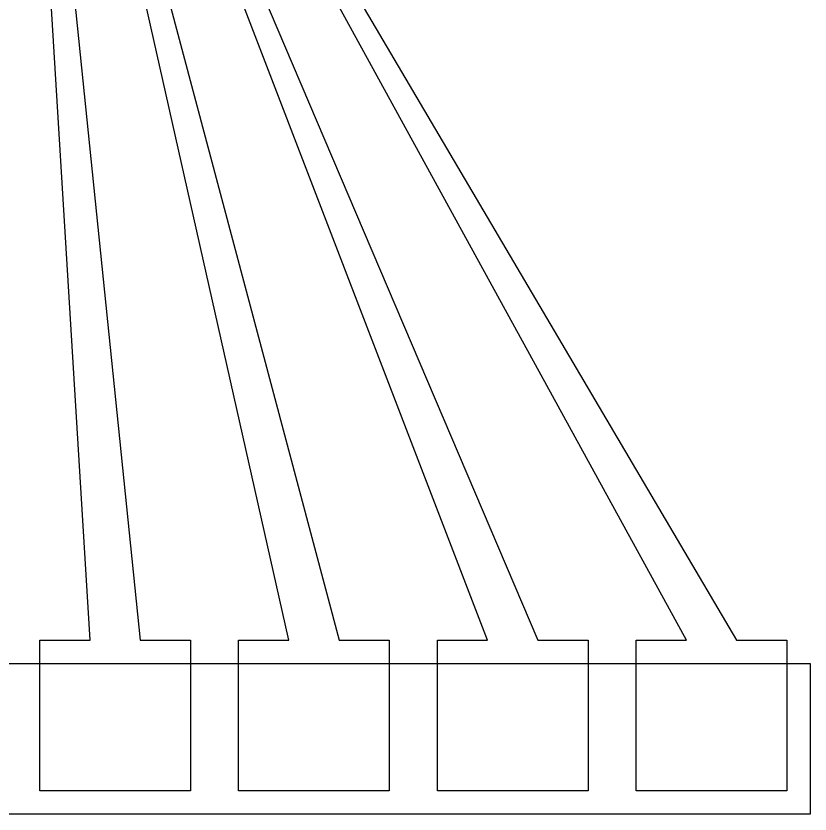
# Model space of a CAD drawing. Extents: x 0 to 6000, y 0 to 6000.
# Drawn here: x 1680 to 2365, y 3120 to 3809 of the extents above; entities that cross this region are included whole.
import ezdxf

# ---------------------------------------------------------------- set-up
doc = ezdxf.new("R2010")
doc.units = 0
doc.header["$MEASUREMENT"] = 0
for name, color, linetype in [('L2D0', 9, 'CONTINUOUS'), ('L7D0', 3, 'CONTINUOUS'), ('L8D0', 7, 'CONTINUOUS')]:
    doc.layers.add(name, color=color, linetype=linetype)

msp = doc.modelspace()

# ---------------------------------------------------------------- linework, layer by layer
at = {"layer": 'L2D0'}
msp.add_lwpolyline([(994.615, 3120), (994.615, 3250), (2365.385, 3250), (2365.385, 3120)], close=True, dxfattribs=at)
at = {"layer": 'L7D0'}
for points in [[(1872.308, 3140), (1872.308, 3270), (1915.641, 3270), (1685.385, 4295.12), (1680.238, 4319.73), (1680.238, 4319.982), (1680.22, 4319.982), (1680.22, 4320.018), (1680.238, 4320.018), (1680.238, 4320.035), (1680.272, 4320.035), (1680.272, 4320.018), (1680.29, 4320.018), (1680.29, 4319.982), (1680.272, 4319.982), (1680.272, 4319.755), (1686.385, 4295.12), (1958.974, 3270), (2002.308, 3270), (2002.308, 3140)], [(2215.385, 3140), (2215.385, 3270), (2258.718, 3270), (1697.154, 4295.12), (1680.322, 4320.025), (1680.322, 4320.068), (1680.305, 4320.068), (1680.305, 4320.102), (1680.322, 4320.102), (1680.322, 4320.12), (1680.358, 4320.12), (1680.358, 4320.102), (1680.375, 4320.102), (1680.375, 4320.068), (1680.358, 4320.068), (1680.358, 4320.05), (1698.154, 4295.12), (2302.051, 3270), (2345.385, 3270), (2345.385, 3140)]]:
    msp.add_lwpolyline(points, close=True, dxfattribs=at)
at = {"layer": 'L8D0'}
for points in [[(1700.769, 3140), (1700.769, 3270), (1744.103, 3270), (1681.462, 4295.12), (1681.657, 4295.72), (1682.057, 4295.72), (1682.462, 4295.12), (1787.436, 3270), (1830.769, 3270), (1830.769, 3140)], [(2043.846, 3140), (2043.846, 3270), (2087.179, 3270), (1693.231, 4295.12), (1693.216, 4295.72), (1693.616, 4295.72), (1694.231, 4295.12), (2130.513, 3270), (2173.846, 3270), (2173.846, 3140)]]:
    msp.add_lwpolyline(points, close=True, dxfattribs=at)

doc.saveas('drawing.dxf')
